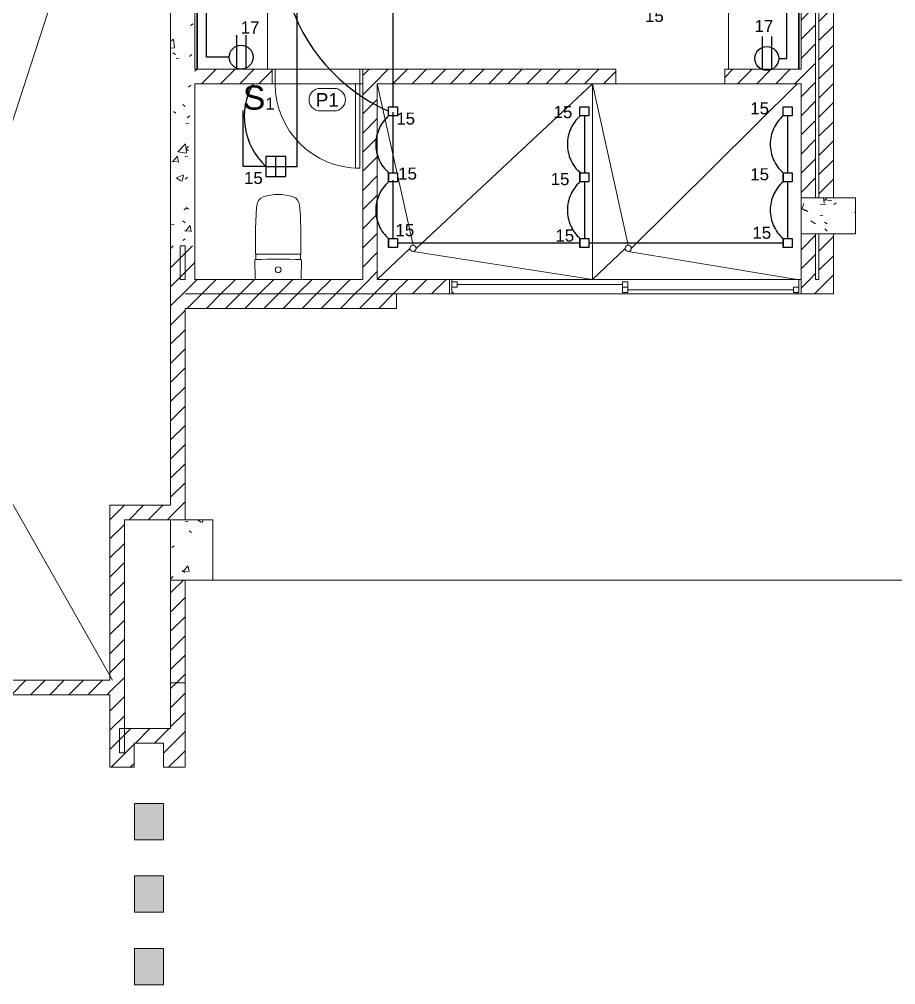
# Model space of a CAD drawing. Header units: inches. Extents: x 131 to 82119, y 71 to 16923.
# Drawn here: x 182.53 to 189.78, y 85.84 to 93.83 of the extents above; entities that cross this region are included whole.
import ezdxf
from ezdxf.enums import TextEntityAlignment as Align

# ---------------------------------------------------------------- set-up
doc = ezdxf.new("R2010")
doc.units = ezdxf.units.IN
doc.header["$MEASUREMENT"] = 0
doc.linetypes.add('HIDDEN', pattern=[9.525, 6.35, -3.175])
for name, color, linetype, lineweight in [('A-COLS-____-OTLN', 52, 'Continuous', 18), ('A-DETL-____-THIN', 151, 'Continuous', 18), ('A-DOOR-____-IDEN', 31, 'Continuous', 18), ('A-DOOR-____-MCUT', 31, 'Continuous', 18), ('A-DOOR-____-OTLN', 31, 'Continuous', 18), ('A-DOOR-FRAM-MCUT', 31, 'Continuous', 18), ('A-FLOR-____-OTLN', 192, 'Continuous', 18), ('A-GLAZ-____-MCUT', 151, 'Continuous', 18), ('A-GLAZ-____-OTLN', 151, 'Continuous', 18), ('A-WALL-____-MCUT', 113, 'Continuous', 18), ('A-WALL-____-OTLN', 113, 'Continuous', 18), ('A-WALL-____-PATT', 111, 'Continuous', 18), ('DUCTO-PARED O TECHO', 7, 'Continuous', 25), ('P-SANR-FIXT-OTLN', 6, 'Continuous', 18), ('Q-CASE-____-MCUT', 31, 'Continuous', 35), ('Q-CASE-____-OTLN', 31, 'Continuous', 18), ('S-COLS-____-MCUT', 52, 'Continuous', 18), ('S-COLS-____-OTLN', 52, 'Continuous', 18), ('SIMBOLOGIA', 150, 'Continuous', 25)]:
    doc.layers.add(name, color=color, linetype=linetype, lineweight=lineweight)
for name, color, linetype in [('INTERRUPTORES', 6, 'Continuous'), ('LAMPARAS', 20, 'Continuous'), ('Retorno', 5, 'HIDDEN')]:
    doc.layers.add(name, color=color, linetype=linetype)
doc.styles.add('Arial_3', font='arial.ttf', dxfattribs={"height": 0.3375})
doc.styles.get("Standard").update_dxf_attribs({"font": 'arial.ttf'})
pattern_1 = [(45, (192.38889, 101.49544), (-0.07919596, 0.07919596), [])]
pattern_2 = [(50, (192.3889, 101.49544), (0.546432, -0.047308), [0.057, -0.629]), (355, (192.3889, 101.49544), (-0.105429, 0.57337), [0.046, -0.503]), (100.451, (192.4349, 101.49144), (0.440955, 0.525708), [0.049, -0.534]), (46.184, (192.3889, 101.64744), (0.813123, -0.12606), [0.086, -0.943]), (96.636, (192.4569, 101.6374), (0.711995, 0.74225), [0.073, -0.801]), (351.184, (192.3889, 101.6474), (0.71223, 0.742616), [0.069, -0.754]), (21, (192.4649, 101.60944), (0.454985, -0.306292), [0.057, -0.629]), (326, (192.4649, 101.60944), (0.185766, 0.552594), [0.046, -0.503]), (71.451, (192.5029, 101.58444), (0.640536, 0.246016), [0.049, -0.534]), (37.5, (192.3889, 101.49544), (0.009206, 0.2541166), [0.025, -0.472, 0.025, -0.485, -0.505]), (37.5, (192.3889, 101.49544), (0.009206, 0.2541166), [-1.007, 0.025, -0.48]), (7.5, (192.3889, 101.49544), (0.2004608, 0.300738), [0.025, -0.266, 0.025, -0.46, -0.192]), (7.5, (192.3889, 101.49544), (0.2004608, 0.300738), [-0.776, 0.025, -0.167]), (327.5, (192.2189, 101.49544), (0.406483, -0.0170776), [0.025, -0.165, 0.025, -0.569, -0.789]), (327.5, (192.2189, 101.49544), (0.406483, -0.0170776), [-0.785, 0.025, -0.764]), (317.5, (192.1429, 101.49544), (0.443999, 0.076008), [0.025, -0.223, 0.025, -0.37, -0.56]), (317.5, (192.1429, 101.49544), (0.443999, 0.076008), [-0.642, 0.025, -0.535])]

# ---------------------------------------------------------------- blocks, each defined once
blk = doc.blocks.new('M_Rectangular Column - Columna Arquitectonica 0_24 x 0_30-1649937-ARQ-P2')
at = {"layer": 'A-COLS-____-OTLN'}
blk.add_hatch(color=256, dxfattribs=at).paths.add_polyline_path([(-0.15, -0.12), (0.15, -0.12), (0.15, 0.12), (-0.15, 0.12)], flags=0)
for p, q in [((0.15, 0.12), (-0.15, 0.12)), ((-0.15, 0.12), (-0.15, -0.12)), ((0.15, -0.12), (0.15, 0.12)), ((-0.15, -0.12), (0.15, -0.12))]:
    blk.add_line(p, q, dxfattribs=at)
blk = doc.blocks.new('M_Concrete-Rectangular-Column - Columna Concreto 0_30 x 0_45-V3-ARQ-P2')
at = {"layer": 'S-COLS-____-OTLN'}
h = blk.add_hatch(dxfattribs=at)
h.set_pattern_fill('FP_9', style=0, pattern_type=2)
h.set_pattern_definition([(50, (3.166, 9.287), (0.546432, -0.047308), [0.057, -0.629]), (355, (3.166, 9.287), (-0.10543, 0.57337), [0.046, -0.503]), (100.451, (3.212, 9.283), (0.440955, 0.525708), [0.049, -0.534]), (46.184, (3.166, 9.44), (0.813123, -0.12606), [0.086, -0.943]), (96.636, (3.234, 9.429), (0.711995, 0.74225), [0.073, -0.801]), (351.184, (3.166, 9.44), (0.71223, 0.742616), [0.069, -0.754]), (21, (3.242, 9.401), (0.454985, -0.306292), [0.057, -0.629]), (326, (3.242, 9.401), (0.185766, 0.552594), [0.046, -0.503]), (71.451, (3.28, 9.376), (0.640536, 0.246016), [0.049, -0.534]), (37.5, (3.166, 9.287), (0.009206, 0.2541166), [0.025, -0.472, 0.025, -0.485, -0.505]), (37.5, (3.166, 9.287), (0.009206, 0.2541166), [-1.007, 0.025, -0.48]), (7.5, (3.166, 9.287), (0.200461, 0.300738), [0.025, -0.266, 0.025, -0.46, -0.192]), (7.5, (3.166, 9.287), (0.200461, 0.300738), [-0.776, 0.025, -0.167]), (327.5, (2.996, 9.287), (0.406483, -0.0170776), [0.025, -0.165, 0.025, -0.569, -0.789]), (327.5, (2.996, 9.287), (0.406483, -0.0170776), [-0.785, 0.025, -0.764]), (317.5, (2.92, 9.287), (0.443999, 0.076008), [0.025, -0.223, 0.025, -0.37, -0.56]), (317.5, (2.92, 9.287), (0.443999, 0.076008), [-0.642, 0.025, -0.535])])
h.paths.add_polyline_path([(0.225, -0.15), (0.225, 0.15), (-0.225, 0.15), (-0.225, -0.15)], flags=0)
at = {"layer": 'S-COLS-____-MCUT'}
for p, q in [((0.225, 0.15), (-0.225, 0.15)), ((0.225, -0.15), (0.225, 0.15)), ((-0.225, -0.15), (0.225, -0.15))]:
    blk.add_line(p, q, dxfattribs=at)
blk = doc.blocks.new('Puertas Revit Lisas - 0_75  x 2_70-1934064-ARQ-P2')
at = {"layer": 'A-DOOR-____-MCUT'}
for p, q in [((0.315, -0.056825), (0.35, -0.056825)), ((0.315, -0.756825), (0.315, -0.056825)), ((0.35, -0.056825), (0.35, -0.756825)), ((0.35, -0.756825), (0.315, -0.756825))]:
    blk.add_line(p, q, dxfattribs=at)
at = {"layer": 'A-DOOR-____-OTLN'}
blk.add_arc((0.35, -0.056825), 0.7, 180, 270, dxfattribs=at)
at = {"layer": 'A-DOOR-FRAM-MCUT'}
for p, q in [((-0.375, 0.063175), (-0.35, 0.063175)), ((-0.375, -0.056825), (-0.375, 0.063175)), ((-0.35, 0.063175), (-0.35, -0.056825)), ((0.35, 0.063175), (0.375, 0.063175)), ((0.35, -0.056825), (0.35, 0.063175)), ((0.375, 0.063175), (0.375, -0.056825)), ((-0.35, -0.056825), (-0.375, -0.056825)), ((0.375, -0.056825), (0.35, -0.056825))]:
    blk.add_line(p, q, dxfattribs=at)
blk = doc.blocks.new('Sanitary-Equipment_Duravit_Toilet-Close-Coupled_215609 - 215609 White Alpin-689622-ARQ-P2')
at = {"layer": 'P-SANR-FIXT-OTLN'}
for p, q in [((-0.1914, -0.0078), (-0.194, -0.1565)), ((0.1928, -0.1587), (0.1902, -0.0088)), ((-0.1875, -0.2125), (-0.1875, -0.3771)), ((-0.1857, -0.165), (-0.1846, -0.165)), ((-0.1846, -0.165), (-0.1846, -0.21)), ((-0.1846, -0.21), (0.1834, -0.21)), ((0.1834, -0.21), (0.1834, -0.165)), ((0.1834, -0.165), (0.1866, -0.165)), ((0.1868, -0.3771), (0.1868, -0.215))]:
    blk.add_line(p, q, dxfattribs=at)
blk.add_circle((0, -0.08), 0.025, dxfattribs=at)
for centre, radius, start, end in [((-0.1835, -0.0079), 0.00793, 90, 179), ((0.1812, -0.0089), 0.00894, 1, 90), ((-0.1857, -0.1567), 0.0083, 179, 270), ((0.1866, -0.1588), 0.00613, 270, 1), ((-0.1826, -0.2151), 0.00547, 111.26311, 152.32436), ((-0.0012, 5.889), 6.0568, 268.25421, 271.74579), ((0.1814, -0.2151), 0.00547, 0.96024, 68.73689), ((2.6453, -0.3771), 2.8328, 180, 184.8004), ((-2.6459, -0.3771), 2.8328, 355.1996, 360), ((-0.0978, -0.6075), 0.08, 184.8004, 250.29722), ((0.0972, -0.6075), 0.08, 289.70278, 355.1996), ((-0.0003, -0.3352), 0.3692, 250.29722, 289.70278)]:
    blk.add_arc(centre, radius, start, end, dxfattribs=at)
blk = doc.blocks.new('Encimera sin hueco - Profundidad 600 mm-1721781-ARQ-P2')
at = {"layer": 'Q-CASE-____-MCUT'}
blk.add_line((-1.2005, -0.0191), (0.7995, -0.0191), dxfattribs=at)
at = {"layer": 'Q-CASE-____-OTLN'}
for p, q in [((-1.2005, -0.0191), (0.7995, -0.0191)), ((-1.2005, -0.6), (0.0899, -0.6)), ((0.2822, -0.6), (0.7995, -0.6))]:
    blk.add_line(p, q, dxfattribs=at)
blk = doc.blocks.new('Encimera sin hueco - Profundidad 600 mm-V13-ARQ-P2')
at = {"layer": 'Q-CASE-____-MCUT'}
blk.add_line((-1.2005, -0.0191), (0.7995, -0.0191), dxfattribs=at)
at = {"layer": 'Q-CASE-____-OTLN'}
for p, q in [((-1.2005, -0.0191), (0.7995, -0.0191)), ((-1.2005, -0.6), (-0.683, -0.6)), ((-0.4908, -0.6), (0.7995, -0.6))]:
    blk.add_line(p, q, dxfattribs=at)
blk = doc.blocks.new('Ventanas Genéricas Aluminio - 2_91 X 0_40-1945740-ARQ-P2')
at = {"layer": 'A-GLAZ-____-MCUT'}
for p, q in [((-1.42325, 0.06), (-1.455, 0.06)), ((-1.43595, 0.0479), (-1.42325, 0.0479)), ((-1.43595, -0.06), (-1.43595, 0.0479)), ((-1.3915, 0.00345), (-1.43595, 0.00345)), ((-1.42325, 0.0479), (-1.42325, 0.06)), ((-1.42325, 0.0479), (-1.3915, 0.0479)), ((-1.3915, 0.0479), (-1.3915, 0.00345)), ((-0.022225, 0.025675), (-1.3915, 0.025675)), ((-0.022225, 0.0479), (0.022225, 0.0479)), ((-0.022225, -0.041), (-0.022225, 0.0479)), ((0.022225, 0.00345), (-0.022225, 0.00345)), ((0.022225, 0.0479), (0.022225, -0.041)), ((1.3915, 0.00345), (1.43595, 0.00345)), ((1.3915, -0.041), (1.3915, 0.00345)), ((1.42325, 0.06), (1.455, 0.06)), ((1.42325, 0.0479), (1.42325, 0.06)), ((1.43595, 0.0479), (1.42325, 0.0479)), ((1.43595, -0.06), (1.43595, 0.0479)), ((1.455, 0.06), (1.455, -0.06)), ((0.022225, -0.041), (-0.022225, -0.041)), ((0.022225, -0.018775), (1.3915, -0.018775)), ((1.43595, -0.041), (1.3915, -0.041))]:
    blk.add_line(p, q, dxfattribs=at)
blk = doc.blocks.new('Etiqueta Puerta 1_5mm - Etiqueta Puerta 1_5mm-1832370-ARQ-P2')
at = {"layer": 'A-DOOR-____-IDEN'}
for p, q in [((-0.00081, 0.00128), (0.00073, 0.00128)), ((-0.00081, -0.0012), (0.00073, -0.0012))]:
    blk.add_line(p, q, dxfattribs=at)
for centre, start, end in [((-0.00081, 0.00004), 90, 270), ((0.00073, 0.00004), 270, 90)]:
    blk.add_arc(centre, 0.00124, start, end, dxfattribs=at)
blk = doc.blocks.new('TOMA')
at = {"layer": 'SIMBOLOGIA'}
for p, q in [((-0.0301, 0.2165), (-0.0301, 0.0062)), ((0.0294, 0.2165), (0.0294, 0.1463)), ((0.0294, 0.1463), (0.0294, 0.0059))]:
    blk.add_line(p, q, dxfattribs=at)
blk.add_circle((0, 0.0761), 0.0761, dxfattribs=at)

msp = doc.modelspace()

# ---------------------------------------------------------------- hatches: boundary and pattern name
at = {"layer": 'A-COLS-____-OTLN'}
msp.add_hatch(color=256, dxfattribs=at).paths.add_polyline_path([(183.721, 85.8438), (183.721, 86.1438), (183.481, 86.1438), (183.481, 85.8438)], flags=0)
at = {"layer": 'A-WALL-____-PATT'}
h = msp.add_hatch(dxfattribs=at)
h.set_pattern_fill('FP_2', style=0, pattern_type=2)
h.set_pattern_definition(pattern_2)
h.paths.add_polyline_path([(183.861, 91.9583), (183.981, 91.9583), (183.981, 95.5413), (183.781, 95.5413), (183.781, 91.9583)], flags=0)
h = msp.add_hatch(dxfattribs=at)
h.set_pattern_fill('FP_1', color=8, style=0, pattern_type=2)
h.set_pattern_definition(pattern_1)
h.paths.add_polyline_path([(188.9977, 92.3582), (189.1177, 92.3582), (189.1177, 94.8866), (188.9977, 94.8866), (188.9977, 93.3013)], flags=0)
h = msp.add_hatch(dxfattribs=at)
h.set_pattern_fill('FP_1', color=8, style=0, pattern_type=2)
h.set_pattern_definition(pattern_1)
h.paths.add_polyline_path([(189.2652, 92.3582), (189.2652, 94.8866), (189.1452, 94.8866), (189.1452, 92.3582)], flags=0)
h = msp.add_hatch(dxfattribs=at)
h.set_pattern_fill('FP_1', color=8, style=0, pattern_type=2)
h.set_pattern_definition(pattern_1)
h.paths.add_polyline_path([(187.4652, 93.3013), (187.4652, 93.4213), (185.3705, 93.4213), (185.3705, 93.3013), (187.3632, 93.3013)], flags=0)
h.paths.add_polyline_path([(184.2467, 93.3013), (184.6205, 93.3013), (184.6205, 93.4213), (183.981, 93.4213), (183.981, 93.3013)], flags=0)
h = msp.add_hatch(dxfattribs=at)
h.set_pattern_fill('FP_1', color=8, style=0, pattern_type=2)
h.set_pattern_definition(pattern_1)
h.paths.add_polyline_path([(188.9977, 93.3013), (188.9977, 93.4213), (188.3652, 93.4213), (188.3652, 93.3013)], flags=0)
h = msp.add_hatch(dxfattribs=at)
h.set_pattern_fill('FP_1', color=8, style=0, pattern_type=2)
h.set_pattern_definition(pattern_1)
h.paths.add_polyline_path([(185.3705, 91.5613), (185.4905, 91.5613), (185.4905, 93.3013), (185.3705, 93.3013), (185.3705, 91.6258)], flags=0)
h = msp.add_hatch(dxfattribs=at)
h.set_pattern_fill('FP_1', color=8, style=0, pattern_type=2)
h.set_pattern_definition(pattern_1)
h.paths.add_polyline_path([(189.1177, 91.6813), (189.1177, 92.0582), (188.9977, 92.0582), (188.9977, 91.6813)], flags=0)
h = msp.add_hatch(dxfattribs=at)
h.set_pattern_fill('FP_1', color=8, style=0, pattern_type=2)
h.set_pattern_definition(pattern_1)
h.paths.add_polyline_path([(189.2652, 91.5613), (189.2652, 92.0582), (189.1452, 92.0582), (189.1452, 91.5613)], flags=0)
h = msp.add_hatch(dxfattribs=at)
h.set_pattern_fill('FP_1', color=8, style=0, pattern_type=2)
h.set_pattern_definition(pattern_1)
h.paths.add_polyline_path([(183.901, 89.6929), (183.901, 91.9583), (183.781, 91.9583), (183.781, 89.6929)], flags=0)
h = msp.add_hatch(dxfattribs=at)
h.set_pattern_fill('FP_1', color=8, style=0, pattern_type=2)
h.set_pattern_definition(pattern_1)
h.paths.add_polyline_path([(183.901, 91.6813), (183.981, 91.6813), (183.981, 91.9583), (183.861, 91.9583), (183.861, 91.6813)], flags=0)
h = msp.add_hatch(dxfattribs=at)
h.set_pattern_fill('FP_1', color=8, style=0, pattern_type=2)
h.set_pattern_definition(pattern_1)
h.paths.add_polyline_path([(185.3705, 91.5613), (185.3705, 91.6813), (183.901, 91.6813), (183.901, 91.5613), (185.0258, 91.5613)], flags=0)
h = msp.add_hatch(dxfattribs=at)
h.set_pattern_fill('FP_1', color=8, style=0, pattern_type=2)
h.set_pattern_definition(pattern_1)
h.paths.add_polyline_path([(188.9977, 91.5613), (189.1452, 91.5613), (189.1452, 91.6813), (188.9977, 91.6813)], flags=0)
h.paths.add_polyline_path([(185.8049, 91.5613), (186.0877, 91.5613), (186.0877, 91.6813), (185.4905, 91.6813), (185.4905, 91.5613)], flags=0)
h = msp.add_hatch(dxfattribs=at)
h.set_pattern_fill('FP_1', color=8, style=0, pattern_type=2)
h.set_pattern_definition(pattern_1)
h.paths.add_polyline_path([(185.651, 91.4413), (185.651, 91.5613), (183.901, 91.5613), (183.901, 91.4413), (185.0258, 91.4413)], flags=0)
h = msp.add_hatch(dxfattribs=at)
h.set_pattern_fill('FP_1', color=8, style=0, pattern_type=2)
h.set_pattern_definition(pattern_1)
h.paths.add_polyline_path([(183.781, 89.6929), (183.781, 89.8129), (183.2787, 89.8129), (183.2787, 89.6929), (183.3987, 89.6929)], flags=0)
h = msp.add_hatch(dxfattribs=at)
h.set_pattern_fill('FP_1', color=8, style=0, pattern_type=2)
h.set_pattern_definition(pattern_1)
h.paths.add_polyline_path([(183.3987, 88.2438), (183.3987, 89.6929), (183.2787, 89.6929), (183.2787, 88.2438)], flags=0)
h = msp.add_hatch(dxfattribs=at)
h.set_pattern_fill('FP_1', color=8, style=0, pattern_type=2)
h.set_pattern_definition(pattern_1)
h.paths.add_polyline_path([(183.901, 88.3438), (183.901, 89.1929), (183.781, 89.1929), (183.781, 88.3438)], flags=0)
h = msp.add_hatch(dxfattribs=at)
h.set_pattern_fill('FP_1', color=8, style=0, pattern_type=2)
h.set_pattern_definition(pattern_1)
h.paths.add_polyline_path([(180.6395, 88.2438), (183.2787, 88.2438), (183.2787, 88.3638), (180.6395, 88.3638), (180.6395, 88.2988)], flags=0)
h = msp.add_hatch(dxfattribs=at)
h.set_pattern_fill('FP_1', color=8, style=0, pattern_type=2)
h.set_pattern_definition(pattern_1)
h.paths.add_polyline_path([(183.901, 87.7638), (183.901, 88.3438), (183.781, 88.3438), (183.781, 87.9638), (183.841, 87.9638), (183.841, 87.7638)], flags=0)
h = msp.add_hatch(dxfattribs=at)
h.set_pattern_fill('FP_1', color=8, style=0, pattern_type=2)
h.set_pattern_definition(pattern_1)
h.paths.add_polyline_path([(183.3587, 87.7638), (183.3987, 87.7638), (183.3987, 88.2438), (183.2787, 88.2438), (183.2787, 87.7638)], flags=0)
h = msp.add_hatch(dxfattribs=at)
h.set_pattern_fill('FP_1', color=8, style=0, pattern_type=2)
h.set_pattern_definition(pattern_1)
h.paths.add_polyline_path([(183.721, 87.8438), (183.721, 87.9638), (183.3587, 87.9638), (183.3587, 87.8438), (183.4787, 87.8438)], flags=0)
h = msp.add_hatch(dxfattribs=at)
h.set_pattern_fill('FP_1', color=8, style=0, pattern_type=2)
h.set_pattern_definition(pattern_1)
h.paths.add_polyline_path([(183.841, 87.7638), (183.841, 87.9638), (183.721, 87.9638), (183.721, 87.7638)], flags=0)
h = msp.add_hatch(dxfattribs=at)
h.set_pattern_fill('FP_1', color=8, style=0, pattern_type=2)
h.set_pattern_definition(pattern_1)
h.paths.add_polyline_path([(183.4787, 87.6438), (183.4787, 87.8438), (183.3587, 87.8438), (183.3587, 87.6438)], flags=0)
h = msp.add_hatch(dxfattribs=at)
h.set_pattern_fill('FP_1', color=8, style=0, pattern_type=2)
h.set_pattern_definition(pattern_1)
h.paths.add_polyline_path([(183.3587, 87.6438), (183.3587, 87.7638), (183.2787, 87.7638), (183.2787, 87.6438)], flags=0)
h = msp.add_hatch(dxfattribs=at)
h.set_pattern_fill('FP_1', color=8, style=0, pattern_type=2)
h.set_pattern_definition(pattern_1)
h.paths.add_polyline_path([(183.721, 87.6438), (183.901, 87.6438), (183.901, 87.7638), (183.721, 87.7638)], flags=0)
at = {"layer": 'S-COLS-____-OTLN'}
h = msp.add_hatch(dxfattribs=at)
h.set_pattern_fill('FP_2', style=0, pattern_type=2)
h.set_pattern_definition(pattern_2)
h.paths.add_polyline_path([(184.131, 89.1929), (184.131, 89.6929), (183.781, 89.6929), (183.781, 89.1929)], flags=0)

# ---------------------------------------------------------------- linework, layer by layer
at = {"layer": 'A-COLS-____-OTLN'}
for p, q in [((183.481, 86.1438), (183.481, 85.8438)), ((183.721, 86.1438), (183.481, 86.1438)), ((183.721, 85.8438), (183.721, 86.1438)), ((183.481, 85.8438), (183.721, 85.8438))]:
    msp.add_line(p, q, dxfattribs=at)
at = {"layer": 'A-DETL-____-THIN'}
for p, q in [((179.232, 95.5413), (183.2987, 88.3638)), ((180.9695, 88.3638), (183.2987, 95.5413)), ((188.3652, 93.3613), (188.3652, 93.4213)), ((188.9977, 93.3013), (185.4905, 93.3013)), ((185.4905, 93.3013), (185.4905, 91.6813)), ((185.7862, 91.9638), (185.4905, 93.3013)), ((185.8116, 91.9384), (187.2711, 93.3013)), ((187.5668, 91.9638), (187.2711, 93.3013)), ((187.2711, 93.3013), (187.2711, 91.6813)), ((187.5922, 91.9384), (188.9652, 93.3013)), ((188.9977, 91.6813), (188.9977, 93.3013)), ((185.7608, 91.9384), (185.4905, 91.6813)), ((185.7862, 91.913), (187.2711, 91.6813)), ((187.2711, 91.6813), (187.5414, 91.9384)), ((187.5668, 91.913), (188.9652, 91.6813)), ((185.4905, 91.6813), (188.9977, 91.6813))]:
    msp.add_line(p, q, dxfattribs=at)
for centre in [(185.7862, 91.9384), (187.5668, 91.9384)]:
    msp.add_circle(centre, 0.0254, dxfattribs=at)
at = {"layer": 'A-FLOR-____-OTLN'}
msp.add_line((184.131, 89.1929), (191.0652, 89.1929), dxfattribs=at)
at = {"layer": 'A-WALL-____-MCUT'}
for p, q in [((183.981, 93.4213), (183.981, 95.4213)), ((183.781, 95.1913), (183.781, 91.9583)), ((188.9977, 94.8866), (188.9977, 93.4213)), ((189.1177, 92.3582), (189.1177, 94.8866)), ((189.1452, 94.8866), (189.1452, 92.3582)), ((189.2652, 92.3582), (189.2652, 94.8866)), ((184.6205, 93.4213), (183.981, 93.4213)), ((187.4652, 93.4213), (185.3705, 93.4213)), ((187.4652, 93.3013), (187.4652, 93.4213)), ((188.9977, 93.4213), (188.3652, 93.4213)), ((188.3652, 93.4213), (188.3652, 93.3013)), ((183.981, 93.3013), (184.6205, 93.3013)), ((183.981, 91.6813), (183.981, 93.3013)), ((185.3705, 93.3013), (185.3705, 91.6813)), ((189.1177, 91.6813), (189.1177, 92.0582)), ((189.1452, 92.0582), (189.1452, 91.6813)), ((189.2652, 91.5613), (189.2652, 92.0582)), ((183.781, 91.9583), (183.781, 89.8129)), ((183.901, 91.9583), (183.861, 91.9583)), ((183.861, 91.9583), (183.861, 91.6813)), ((183.901, 91.6813), (183.901, 91.9583)), ((183.861, 91.6813), (183.901, 91.6813)), ((185.3705, 91.6813), (183.981, 91.6813)), ((186.0877, 91.5613), (186.0877, 91.6813)), ((188.9977, 91.6813), (188.9977, 91.5613)), ((189.1452, 91.6813), (189.1177, 91.6813)), ((186.0877, 91.5613), (183.901, 91.5613)), ((185.651, 91.4413), (185.651, 91.5613)), ((188.9977, 91.5613), (189.2652, 91.5613)), ((183.901, 89.6929), (183.901, 91.4413)), ((183.901, 91.4413), (185.651, 91.4413)), ((183.781, 89.8129), (183.2787, 89.8129)), ((183.2787, 89.8129), (183.2787, 88.3638)), ((183.3987, 89.6929), (183.901, 89.6929)), ((183.3987, 87.7638), (183.3987, 89.6929)), ((183.781, 89.1929), (183.781, 87.9638)), ((183.901, 89.1929), (183.781, 89.1929)), ((183.901, 87.6438), (183.901, 89.1929)), ((183.2787, 88.3638), (180.9695, 88.3638)), ((183.781, 88.3438), (183.901, 88.3438)), ((180.6395, 88.2438), (183.2787, 88.2438)), ((183.2787, 88.2438), (183.2787, 87.6438)), ((183.781, 87.9638), (183.3587, 87.9638)), ((183.3587, 87.9638), (183.3587, 87.7638)), ((183.4787, 87.8438), (183.721, 87.8438)), ((183.4787, 87.6438), (183.4787, 87.8438)), ((183.721, 87.8438), (183.721, 87.6438)), ((183.3587, 87.7638), (183.3987, 87.7638)), ((183.2787, 87.6438), (183.4787, 87.6438)), ((183.721, 87.6438), (183.901, 87.6438))]:
    msp.add_line(p, q, dxfattribs=at)
at = {"layer": 'A-WALL-____-OTLN'}
for p, q in [((184.6455, 93.4213), (185.3455, 93.4213)), ((185.3105, 93.3013), (184.6455, 93.3013)), ((188.9977, 91.5613), (186.0877, 91.5613))]:
    msp.add_line(p, q, dxfattribs=at)
at = {"layer": 'DUCTO-PARED O TECHO'}
for p, q in [((185.6214, 92.5652), (185.6214, 93.0659)), ((187.2046, 93.0358), (187.2046, 92.5652)), ((185.6214, 92.0196), (185.6214, 92.504)), ((187.2046, 92.4902), (187.2046, 92.0196)), ((188.8851, 92.4902), (188.8851, 92.0196)), ((187.1671, 91.9821), (185.6609, 91.9821)), ((188.8477, 91.9821), (187.242, 91.9821))]:
    msp.add_line(p, q, dxfattribs=at)
for points in [[(184.2656, 93.5216), (184.0769, 93.5216), (184.0769, 94.4275)], [(188.8117, 93.5102), (188.8782, 93.5102), (188.8782, 94.3697)], [(184.7339, 92.6169), (184.828, 92.6169), (184.828, 93.97)], [(185.6214, 93.1108), (185.6214, 93.97)], [(184.3784, 93.0799), (184.3784, 92.6187), (184.5654, 92.6187)], [(188.8851, 93.0358), (188.8851, 92.5652)]]:
    msp.add_lwpolyline(points, dxfattribs=at)
at = {"layer": 'LAMPARAS'}
for p, q in [((184.7339, 92.6992), (184.5692, 92.6992)), ((184.5692, 92.6992), (184.5692, 92.5345)), ((184.6516, 92.5345), (184.6516, 92.6992)), ((184.5692, 92.6169), (184.7339, 92.6169)), ((184.5692, 92.5345), (184.7339, 92.5345)), ((185.584, 92.5652), (185.584, 92.4902)), ((187.1671, 92.5652), (187.1671, 92.4902)), ((188.8477, 92.5652), (188.8477, 92.4902)), ((185.584, 92.0196), (185.584, 91.9446)), ((187.1671, 92.0196), (187.1671, 91.9446)), ((188.8477, 92.0196), (188.8477, 91.9446))]:
    msp.add_line(p, q, dxfattribs=at)
for points in [[(185.584, 93.1108), (185.6589, 93.1108), (185.6589, 93.0358), (185.584, 93.0358)], [(187.1671, 93.1108), (187.242, 93.1108), (187.242, 93.0358), (187.1671, 93.0358)], [(188.8477, 93.1108), (188.9225, 93.1108), (188.9225, 93.0358), (188.8477, 93.0358)], [(184.5692, 92.5345), (184.7339, 92.5345), (184.7339, 92.6992), (184.5692, 92.6992)], [(185.584, 92.5652), (185.6589, 92.5652), (185.6589, 92.4902), (185.584, 92.4902)], [(187.1671, 92.5652), (187.242, 92.5652), (187.242, 92.4902), (187.1671, 92.4902)], [(188.8477, 92.5652), (188.9225, 92.5652), (188.9225, 92.4902), (188.8477, 92.4902)], [(185.584, 92.0196), (185.6589, 92.0196), (185.6589, 91.9446), (185.584, 91.9446)], [(187.1671, 92.0196), (187.242, 92.0196), (187.242, 91.9446), (187.1671, 91.9446)], [(188.8477, 92.0196), (188.9225, 92.0196), (188.9225, 91.9446), (188.8477, 91.9446)]]:
    msp.add_lwpolyline(points, close=True, dxfattribs=at)
at = {"layer": 'Retorno'}
for centre, radius, start, end in [((186.191, 94.4438), 1.4989, 145.95473, 246.1116), ((184.9469, 93.0258), 0.5567, 150.34226, 227.27032), ((185.793, 92.8003), 0.3149, 131.59763, 228.4028), ((187.3785, 92.8003), 0.3149, 131.59763, 228.4028), ((189.0567, 92.8003), 0.3149, 131.59763, 228.4028), ((185.793, 92.2547), 0.3149, 131.59763, 228.4028), ((187.3785, 92.2547), 0.3149, 131.59763, 228.4028), ((189.0567, 92.2547), 0.3149, 131.59763, 228.4028)]:
    msp.add_arc(centre, radius, start, end, dxfattribs=at)
at = {"layer": 'S-COLS-____-MCUT'}
for p, q in [((184.131, 89.6929), (183.781, 89.6929)), ((183.781, 89.6929), (183.781, 89.1929)), ((184.131, 89.1929), (184.131, 89.6929)), ((183.781, 89.1929), (184.131, 89.1929))]:
    msp.add_line(p, q, dxfattribs=at)

# ---------------------------------------------------------------- block references
at = {"layer": 'A-COLS-____-OTLN', "rotation": 90.00000000000031}
for p in [(183.601, 87.1938), (183.601, 86.5938)]:
    msp.add_blockref('M_Rectangular Column - Columna Arquitectonica 0_24 x 0_30-1649937-ARQ-P2', p, dxfattribs=at)
at = {"layer": 'A-DOOR-____-IDEN', "xscale": 74.99999999999996, "yscale": 74.99999999999996, "zscale": 74.99999999999996}
msp.add_blockref('Etiqueta Puerta 1_5mm - Etiqueta Puerta 1_5mm-1832370-ARQ-P2', (185.0797, 93.1665), dxfattribs=at)
at = {"layer": 'A-DOOR-____-OTLN'}
msp.add_blockref('Puertas Revit Lisas - 0_75  x 2_70-1934064-ARQ-P2', (184.9955, 93.3581), dxfattribs=at)
at = {"layer": 'A-GLAZ-____-OTLN', "color": 7, "rotation": 180}
msp.add_blockref('Ventanas Genéricas Aluminio - 2_91 X 0_40-1945740-ARQ-P2', (187.5427, 91.6213), dxfattribs=at)
at = {"layer": 'P-SANR-FIXT-OTLN', "rotation": 180}
msp.add_blockref('Sanitary-Equipment_Duravit_Toilet-Close-Coupled_215609 - 215609 White Alpin-689622-ARQ-P2', (184.6705, 91.6813), dxfattribs=at)
at = {"layer": 'Q-CASE-____-OTLN'}
for name, p, rotation in [('Encimera sin hueco - Profundidad 600 mm-1721781-ARQ-P2', (183.981, 94.6217), 89.99999999999974), ('Encimera sin hueco - Profundidad 600 mm-V13-ARQ-P2', (188.9977, 94.2208), 269.9999999999997)]:
    msp.add_blockref(name, p, dxfattribs=dict(at, rotation=rotation))
at = {"layer": 'S-COLS-____-OTLN'}
msp.add_blockref('M_Concrete-Rectangular-Column - Columna Concreto 0_30 x 0_45-V3-ARQ-P2', (189.2227, 92.2082), dxfattribs=at)
at = {"layer": 'SIMBOLOGIA', "xscale": 1.29829461337991, "yscale": 1.29829461337991, "zscale": 1.29829461337991}
for p in [(184.3644, 93.4228), (188.7129, 93.4114)]:
    msp.add_blockref('TOMA', p, dxfattribs=at)

# ---------------------------------------------------------------- texts
for s, p in [('15', (187.7834, 93.8126)), ('17', (184.4375, 93.717)), ('17', (188.6898, 93.7285)), ('15', (187.0267, 93.0168)), ('15', (188.6542, 93.048)), ('15', (185.7258, 92.9632)), ('15', (184.4655, 92.4717)), ('15', (185.7411, 92.5079)), ('15', (187.0027, 92.462)), ('15', (188.6542, 92.5024)), ('15', (185.7188, 92.0396)), ('15', (187.042, 91.9952)), ('15', (188.672, 92.0181))]:
    msp.add_text(s, height=0.1).set_placement(p, align=Align.CENTER)
at = {"layer": 'A-DOOR-____-IDEN', "lineweight": 9, "insert": (184.9811, 93.224), "char_height": 0.1125, "width": 0.234494, "attachment_point": 1, "style": 'Arial_3'}
msp.add_mtext('P1', dxfattribs=at)
at = {"layer": 'INTERRUPTORES', "insert": (184.3784, 93.2867), "char_height": 0.2, "attachment_point": 1}
msp.add_mtext_dynamic_manual_height_columns('\\pt0.0082306;S{\\H0.5x;1}', width=0.353086, gutter_width=12.5, heights=[0], dxfattribs=at)

doc.saveas('drawing.dxf')
